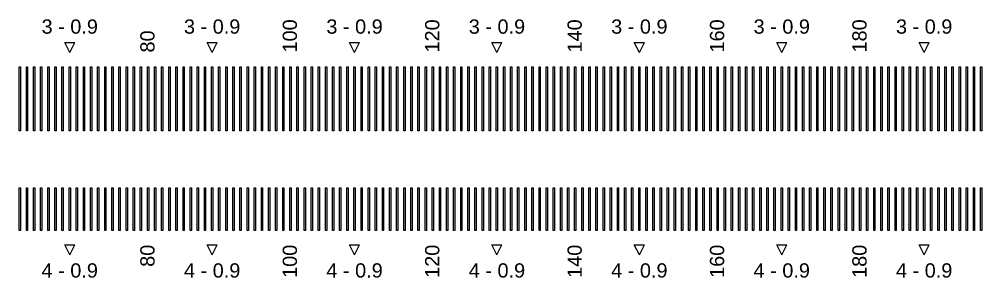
# Model space of a CAD drawing. Extents: x -24493 to 76507, y 84496 to 185496.
# Drawn here: x 26372 to 27048, y 155025 to 155207 of the extents above; entities that cross this region are included whole.
import ezdxf

# ---------------------------------------------------------------- set-up
doc = ezdxf.new("R2010")
doc.units = 13
doc.layers.add('CL - Label-1', color=120, linetype='Continuous')
doc.layers.add('CL - Label-2', color=132, linetype='Continuous')
doc.layers.add('CL - Sub-Micro', color=7, linetype='Continuous', true_color=0x47d1ff)
doc.styles.get("Standard").update_dxf_attribs({"font": 'arial.ttf'})

msp = doc.modelspace()

# ---------------------------------------------------------------- linework, layer by layer
at = {"layer": 'CL - Label-2'}
for p, q in [((26407.24, 155183.36), (26403.7, 155190.46)), ((26403.7, 155190.46), (26410.77, 155190.46)), ((26407.24, 155183.36), (26410.77, 155190.46)), ((26507.24, 155183.36), (26503.7, 155190.46)), ((26503.7, 155190.46), (26510.77, 155190.46)), ((26507.24, 155183.36), (26510.77, 155190.46)), ((26607.24, 155183.36), (26603.7, 155190.46)), ((26603.7, 155190.46), (26610.77, 155190.46)), ((26607.24, 155183.36), (26610.77, 155190.46)), ((26707.24, 155183.36), (26703.7, 155190.46)), ((26703.7, 155190.46), (26710.77, 155190.46)), ((26707.24, 155183.36), (26710.77, 155190.46)), ((26807.24, 155183.36), (26803.7, 155190.46)), ((26803.7, 155190.46), (26810.77, 155190.46)), ((26807.24, 155183.36), (26810.77, 155190.46)), ((26907.24, 155183.36), (26903.7, 155190.46)), ((26903.7, 155190.46), (26910.77, 155190.46)), ((26907.24, 155183.36), (26910.77, 155190.46)), ((27007.24, 155183.36), (27003.7, 155190.46)), ((27003.7, 155190.46), (27010.77, 155190.46)), ((27007.24, 155183.36), (27010.77, 155190.46)), ((26407.24, 155041.29), (26403.7, 155048.39)), ((26403.7, 155048.39), (26410.77, 155048.39)), ((26407.24, 155041.29), (26410.77, 155048.39)), ((26507.24, 155041.29), (26503.7, 155048.39)), ((26503.7, 155048.39), (26510.77, 155048.39)), ((26507.24, 155041.29), (26510.77, 155048.39)), ((26607.24, 155041.29), (26603.7, 155048.39)), ((26603.7, 155048.39), (26610.77, 155048.39)), ((26607.24, 155041.29), (26610.77, 155048.39)), ((26707.24, 155041.29), (26703.7, 155048.39)), ((26703.7, 155048.39), (26710.77, 155048.39)), ((26707.24, 155041.29), (26710.77, 155048.39)), ((26807.24, 155041.29), (26803.7, 155048.39)), ((26803.7, 155048.39), (26810.77, 155048.39)), ((26807.24, 155041.29), (26810.77, 155048.39)), ((26907.24, 155041.29), (26903.7, 155048.39)), ((26903.7, 155048.39), (26910.77, 155048.39)), ((26907.24, 155041.29), (26910.77, 155048.39)), ((27007.24, 155041.29), (27003.7, 155048.39)), ((27003.7, 155048.39), (27010.77, 155048.39)), ((27007.24, 155041.29), (27010.77, 155048.39))]:
    msp.add_line(p, q, dxfattribs=at)
at = {"layer": 'CL - Sub-Micro'}
for p, q in [((26371.79, 155173.36), (26372.69, 155173.36)), ((26371.79, 155128.36), (26371.79, 155173.36)), ((26372.69, 155173.36), (26372.69, 155128.36)), ((26376.79, 155173.36), (26377.69, 155173.36)), ((26376.79, 155128.36), (26376.79, 155173.36)), ((26377.69, 155173.36), (26377.69, 155128.36)), ((26381.79, 155173.36), (26382.69, 155173.36)), ((26381.79, 155128.36), (26381.79, 155173.36)), ((26382.69, 155173.36), (26382.69, 155128.36)), ((26386.79, 155173.36), (26387.69, 155173.36)), ((26386.79, 155128.36), (26386.79, 155173.36)), ((26387.69, 155173.36), (26387.69, 155128.36)), ((26391.79, 155173.36), (26392.69, 155173.36)), ((26391.79, 155128.36), (26391.79, 155173.36)), ((26392.69, 155173.36), (26392.69, 155128.36)), ((26396.79, 155173.36), (26397.69, 155173.36)), ((26396.79, 155128.36), (26396.79, 155173.36)), ((26397.69, 155173.36), (26397.69, 155128.36)), ((26401.79, 155173.36), (26402.69, 155173.36)), ((26401.79, 155128.36), (26401.79, 155173.36)), ((26402.69, 155173.36), (26402.69, 155128.36)), ((26406.79, 155173.36), (26407.69, 155173.36)), ((26406.79, 155128.36), (26406.79, 155173.36)), ((26407.69, 155173.36), (26407.69, 155128.36)), ((26411.79, 155173.36), (26412.69, 155173.36)), ((26411.79, 155128.36), (26411.79, 155173.36)), ((26412.69, 155173.36), (26412.69, 155128.36)), ((26416.79, 155173.36), (26417.69, 155173.36)), ((26416.79, 155128.36), (26416.79, 155173.36)), ((26417.69, 155173.36), (26417.69, 155128.36)), ((26421.79, 155173.36), (26422.69, 155173.36)), ((26421.79, 155128.36), (26421.79, 155173.36)), ((26422.69, 155173.36), (26422.69, 155128.36)), ((26426.79, 155173.36), (26427.69, 155173.36)), ((26426.79, 155128.36), (26426.79, 155173.36)), ((26427.69, 155173.36), (26427.69, 155128.36)), ((26431.79, 155173.36), (26432.69, 155173.36)), ((26431.79, 155128.36), (26431.79, 155173.36)), ((26432.69, 155173.36), (26432.69, 155128.36)), ((26436.79, 155173.36), (26437.69, 155173.36)), ((26436.79, 155128.36), (26436.79, 155173.36)), ((26437.69, 155173.36), (26437.69, 155128.36)), ((26441.79, 155173.36), (26442.69, 155173.36)), ((26441.79, 155128.36), (26441.79, 155173.36)), ((26442.69, 155173.36), (26442.69, 155128.36)), ((26446.79, 155173.36), (26447.69, 155173.36)), ((26446.79, 155128.36), (26446.79, 155173.36)), ((26447.69, 155173.36), (26447.69, 155128.36)), ((26451.79, 155173.36), (26452.69, 155173.36)), ((26451.79, 155128.36), (26451.79, 155173.36)), ((26452.69, 155173.36), (26452.69, 155128.36)), ((26456.79, 155173.36), (26457.69, 155173.36)), ((26456.79, 155128.36), (26456.79, 155173.36)), ((26457.69, 155173.36), (26457.69, 155128.36)), ((26461.79, 155173.36), (26462.69, 155173.36)), ((26461.79, 155128.36), (26461.79, 155173.36)), ((26462.69, 155173.36), (26462.69, 155128.36)), ((26466.79, 155173.36), (26467.69, 155173.36)), ((26466.79, 155128.36), (26466.79, 155173.36)), ((26467.69, 155173.36), (26467.69, 155128.36)), ((26471.79, 155173.36), (26472.69, 155173.36)), ((26471.79, 155128.36), (26471.79, 155173.36)), ((26472.69, 155173.36), (26472.69, 155128.36)), ((26476.79, 155173.36), (26477.69, 155173.36)), ((26476.79, 155128.36), (26476.79, 155173.36)), ((26477.69, 155173.36), (26477.69, 155128.36)), ((26481.79, 155173.36), (26482.69, 155173.36)), ((26481.79, 155128.36), (26481.79, 155173.36)), ((26482.69, 155173.36), (26482.69, 155128.36)), ((26486.79, 155173.36), (26487.69, 155173.36)), ((26486.79, 155128.36), (26486.79, 155173.36)), ((26487.69, 155173.36), (26487.69, 155128.36)), ((26491.79, 155173.36), (26492.69, 155173.36)), ((26491.79, 155128.36), (26491.79, 155173.36)), ((26492.69, 155173.36), (26492.69, 155128.36)), ((26496.79, 155173.36), (26497.69, 155173.36)), ((26496.79, 155128.36), (26496.79, 155173.36)), ((26497.69, 155173.36), (26497.69, 155128.36)), ((26501.79, 155173.36), (26502.69, 155173.36)), ((26501.79, 155128.36), (26501.79, 155173.36)), ((26502.69, 155173.36), (26502.69, 155128.36)), ((26506.79, 155173.36), (26507.69, 155173.36)), ((26506.79, 155128.36), (26506.79, 155173.36)), ((26507.69, 155173.36), (26507.69, 155128.36)), ((26511.79, 155173.36), (26512.69, 155173.36)), ((26511.79, 155128.36), (26511.79, 155173.36)), ((26512.69, 155173.36), (26512.69, 155128.36)), ((26516.79, 155173.36), (26517.69, 155173.36)), ((26516.79, 155128.36), (26516.79, 155173.36)), ((26517.69, 155173.36), (26517.69, 155128.36)), ((26521.79, 155173.36), (26522.69, 155173.36)), ((26521.79, 155128.36), (26521.79, 155173.36)), ((26522.69, 155173.36), (26522.69, 155128.36)), ((26526.79, 155173.36), (26527.69, 155173.36)), ((26526.79, 155128.36), (26526.79, 155173.36)), ((26527.69, 155173.36), (26527.69, 155128.36)), ((26531.79, 155173.36), (26532.69, 155173.36)), ((26531.79, 155128.36), (26531.79, 155173.36)), ((26532.69, 155173.36), (26532.69, 155128.36)), ((26536.79, 155173.36), (26537.69, 155173.36)), ((26536.79, 155128.36), (26536.79, 155173.36)), ((26537.69, 155173.36), (26537.69, 155128.36)), ((26541.79, 155173.36), (26542.69, 155173.36)), ((26541.79, 155128.36), (26541.79, 155173.36)), ((26542.69, 155173.36), (26542.69, 155128.36)), ((26546.79, 155173.36), (26547.69, 155173.36)), ((26546.79, 155128.36), (26546.79, 155173.36)), ((26547.69, 155173.36), (26547.69, 155128.36)), ((26551.79, 155173.36), (26552.69, 155173.36)), ((26551.79, 155128.36), (26551.79, 155173.36)), ((26552.69, 155173.36), (26552.69, 155128.36)), ((26556.79, 155173.36), (26557.69, 155173.36)), ((26556.79, 155128.36), (26556.79, 155173.36)), ((26557.69, 155173.36), (26557.69, 155128.36)), ((26561.79, 155173.36), (26562.69, 155173.36)), ((26561.79, 155128.36), (26561.79, 155173.36)), ((26562.69, 155173.36), (26562.69, 155128.36)), ((26566.79, 155173.36), (26567.69, 155173.36)), ((26566.79, 155128.36), (26566.79, 155173.36)), ((26567.69, 155173.36), (26567.69, 155128.36)), ((26571.79, 155173.36), (26572.69, 155173.36)), ((26571.79, 155128.36), (26571.79, 155173.36)), ((26572.69, 155173.36), (26572.69, 155128.36)), ((26576.79, 155173.36), (26577.69, 155173.36)), ((26576.79, 155128.36), (26576.79, 155173.36)), ((26577.69, 155173.36), (26577.69, 155128.36)), ((26581.79, 155173.36), (26582.69, 155173.36)), ((26581.79, 155128.36), (26581.79, 155173.36)), ((26582.69, 155173.36), (26582.69, 155128.36)), ((26586.79, 155173.36), (26587.69, 155173.36)), ((26586.79, 155128.36), (26586.79, 155173.36)), ((26587.69, 155173.36), (26587.69, 155128.36)), ((26591.79, 155173.36), (26592.69, 155173.36)), ((26591.79, 155128.36), (26591.79, 155173.36)), ((26592.69, 155173.36), (26592.69, 155128.36)), ((26596.79, 155173.36), (26597.69, 155173.36)), ((26596.79, 155128.36), (26596.79, 155173.36)), ((26597.69, 155173.36), (26597.69, 155128.36)), ((26601.79, 155173.36), (26602.69, 155173.36)), ((26601.79, 155128.36), (26601.79, 155173.36)), ((26602.69, 155173.36), (26602.69, 155128.36)), ((26606.79, 155173.36), (26607.69, 155173.36)), ((26606.79, 155128.36), (26606.79, 155173.36)), ((26607.69, 155173.36), (26607.69, 155128.36)), ((26611.79, 155173.36), (26612.69, 155173.36)), ((26611.79, 155128.36), (26611.79, 155173.36)), ((26612.69, 155173.36), (26612.69, 155128.36)), ((26616.79, 155173.36), (26617.69, 155173.36)), ((26616.79, 155128.36), (26616.79, 155173.36)), ((26617.69, 155173.36), (26617.69, 155128.36)), ((26621.79, 155173.36), (26622.69, 155173.36)), ((26621.79, 155128.36), (26621.79, 155173.36)), ((26622.69, 155173.36), (26622.69, 155128.36)), ((26626.79, 155173.36), (26627.69, 155173.36)), ((26626.79, 155128.36), (26626.79, 155173.36)), ((26627.69, 155173.36), (26627.69, 155128.36)), ((26631.79, 155173.36), (26632.69, 155173.36)), ((26631.79, 155128.36), (26631.79, 155173.36)), ((26632.69, 155173.36), (26632.69, 155128.36)), ((26636.79, 155173.36), (26637.69, 155173.36)), ((26636.79, 155128.36), (26636.79, 155173.36)), ((26637.69, 155173.36), (26637.69, 155128.36)), ((26641.79, 155173.36), (26642.69, 155173.36)), ((26641.79, 155128.36), (26641.79, 155173.36)), ((26642.69, 155173.36), (26642.69, 155128.36)), ((26646.79, 155173.36), (26647.69, 155173.36)), ((26646.79, 155128.36), (26646.79, 155173.36)), ((26647.69, 155173.36), (26647.69, 155128.36)), ((26651.79, 155173.36), (26652.69, 155173.36)), ((26651.79, 155128.36), (26651.79, 155173.36)), ((26652.69, 155173.36), (26652.69, 155128.36)), ((26656.79, 155173.36), (26657.69, 155173.36)), ((26656.79, 155128.36), (26656.79, 155173.36)), ((26657.69, 155173.36), (26657.69, 155128.36)), ((26661.79, 155173.36), (26662.69, 155173.36)), ((26661.79, 155128.36), (26661.79, 155173.36)), ((26662.69, 155173.36), (26662.69, 155128.36)), ((26666.79, 155173.36), (26667.69, 155173.36)), ((26666.79, 155128.36), (26666.79, 155173.36)), ((26667.69, 155173.36), (26667.69, 155128.36)), ((26671.79, 155173.36), (26672.69, 155173.36)), ((26671.79, 155128.36), (26671.79, 155173.36)), ((26672.69, 155173.36), (26672.69, 155128.36)), ((26676.79, 155173.36), (26677.69, 155173.36)), ((26676.79, 155128.36), (26676.79, 155173.36)), ((26677.69, 155173.36), (26677.69, 155128.36)), ((26681.79, 155173.36), (26682.69, 155173.36)), ((26681.79, 155128.36), (26681.79, 155173.36)), ((26682.69, 155173.36), (26682.69, 155128.36)), ((26686.79, 155173.36), (26687.69, 155173.36)), ((26686.79, 155128.36), (26686.79, 155173.36)), ((26687.69, 155173.36), (26687.69, 155128.36)), ((26691.79, 155173.36), (26692.69, 155173.36)), ((26691.79, 155128.36), (26691.79, 155173.36)), ((26692.69, 155173.36), (26692.69, 155128.36)), ((26696.79, 155173.36), (26697.69, 155173.36)), ((26696.79, 155128.36), (26696.79, 155173.36)), ((26697.69, 155173.36), (26697.69, 155128.36)), ((26701.79, 155173.36), (26702.69, 155173.36)), ((26701.79, 155128.36), (26701.79, 155173.36)), ((26702.69, 155173.36), (26702.69, 155128.36)), ((26706.79, 155173.36), (26707.69, 155173.36)), ((26706.79, 155128.36), (26706.79, 155173.36)), ((26707.69, 155173.36), (26707.69, 155128.36)), ((26711.79, 155173.36), (26712.69, 155173.36)), ((26711.79, 155128.36), (26711.79, 155173.36)), ((26712.69, 155173.36), (26712.69, 155128.36)), ((26716.79, 155173.36), (26717.69, 155173.36)), ((26716.79, 155128.36), (26716.79, 155173.36)), ((26717.69, 155173.36), (26717.69, 155128.36)), ((26721.79, 155173.36), (26722.69, 155173.36)), ((26721.79, 155128.36), (26721.79, 155173.36)), ((26722.69, 155173.36), (26722.69, 155128.36)), ((26726.79, 155173.36), (26727.69, 155173.36)), ((26726.79, 155128.36), (26726.79, 155173.36)), ((26727.69, 155173.36), (26727.69, 155128.36)), ((26731.79, 155173.36), (26732.69, 155173.36)), ((26731.79, 155128.36), (26731.79, 155173.36)), ((26732.69, 155173.36), (26732.69, 155128.36)), ((26736.79, 155173.36), (26737.69, 155173.36)), ((26736.79, 155128.36), (26736.79, 155173.36)), ((26737.69, 155173.36), (26737.69, 155128.36)), ((26741.79, 155173.36), (26742.69, 155173.36)), ((26741.79, 155128.36), (26741.79, 155173.36)), ((26742.69, 155173.36), (26742.69, 155128.36)), ((26746.79, 155173.36), (26747.69, 155173.36)), ((26746.79, 155128.36), (26746.79, 155173.36)), ((26747.69, 155173.36), (26747.69, 155128.36)), ((26751.79, 155173.36), (26752.69, 155173.36)), ((26751.79, 155128.36), (26751.79, 155173.36)), ((26752.69, 155173.36), (26752.69, 155128.36)), ((26756.79, 155173.36), (26757.69, 155173.36)), ((26756.79, 155128.36), (26756.79, 155173.36)), ((26757.69, 155173.36), (26757.69, 155128.36)), ((26761.79, 155173.36), (26762.69, 155173.36)), ((26761.79, 155128.36), (26761.79, 155173.36)), ((26762.69, 155173.36), (26762.69, 155128.36)), ((26766.79, 155173.36), (26767.69, 155173.36)), ((26766.79, 155128.36), (26766.79, 155173.36)), ((26767.69, 155173.36), (26767.69, 155128.36)), ((26771.79, 155173.36), (26772.69, 155173.36)), ((26771.79, 155128.36), (26771.79, 155173.36)), ((26772.69, 155173.36), (26772.69, 155128.36)), ((26776.79, 155173.36), (26777.69, 155173.36)), ((26776.79, 155128.36), (26776.79, 155173.36)), ((26777.69, 155173.36), (26777.69, 155128.36)), ((26781.79, 155173.36), (26782.69, 155173.36)), ((26781.79, 155128.36), (26781.79, 155173.36)), ((26782.69, 155173.36), (26782.69, 155128.36)), ((26786.79, 155173.36), (26787.69, 155173.36)), ((26786.79, 155128.36), (26786.79, 155173.36)), ((26787.69, 155173.36), (26787.69, 155128.36)), ((26791.79, 155173.36), (26792.69, 155173.36)), ((26791.79, 155128.36), (26791.79, 155173.36)), ((26792.69, 155173.36), (26792.69, 155128.36)), ((26796.79, 155173.36), (26797.69, 155173.36)), ((26796.79, 155128.36), (26796.79, 155173.36)), ((26797.69, 155173.36), (26797.69, 155128.36)), ((26801.79, 155173.36), (26802.69, 155173.36)), ((26801.79, 155128.36), (26801.79, 155173.36)), ((26802.69, 155173.36), (26802.69, 155128.36)), ((26806.79, 155173.36), (26807.69, 155173.36)), ((26806.79, 155128.36), (26806.79, 155173.36)), ((26807.69, 155173.36), (26807.69, 155128.36)), ((26811.79, 155173.36), (26812.69, 155173.36)), ((26811.79, 155128.36), (26811.79, 155173.36)), ((26812.69, 155173.36), (26812.69, 155128.36)), ((26816.79, 155173.36), (26817.69, 155173.36)), ((26816.79, 155128.36), (26816.79, 155173.36)), ((26817.69, 155173.36), (26817.69, 155128.36)), ((26821.79, 155173.36), (26822.69, 155173.36)), ((26821.79, 155128.36), (26821.79, 155173.36)), ((26822.69, 155173.36), (26822.69, 155128.36)), ((26826.79, 155173.36), (26827.69, 155173.36)), ((26826.79, 155128.36), (26826.79, 155173.36)), ((26827.69, 155173.36), (26827.69, 155128.36)), ((26831.79, 155173.36), (26832.69, 155173.36)), ((26831.79, 155128.36), (26831.79, 155173.36)), ((26832.69, 155173.36), (26832.69, 155128.36)), ((26836.79, 155173.36), (26837.69, 155173.36)), ((26836.79, 155128.36), (26836.79, 155173.36)), ((26837.69, 155173.36), (26837.69, 155128.36)), ((26841.79, 155173.36), (26842.69, 155173.36)), ((26841.79, 155128.36), (26841.79, 155173.36)), ((26842.69, 155173.36), (26842.69, 155128.36)), ((26846.79, 155173.36), (26847.69, 155173.36)), ((26846.79, 155128.36), (26846.79, 155173.36)), ((26847.69, 155173.36), (26847.69, 155128.36)), ((26851.79, 155173.36), (26852.69, 155173.36)), ((26851.79, 155128.36), (26851.79, 155173.36)), ((26852.69, 155173.36), (26852.69, 155128.36)), ((26856.79, 155173.36), (26857.69, 155173.36)), ((26856.79, 155128.36), (26856.79, 155173.36)), ((26857.69, 155173.36), (26857.69, 155128.36)), ((26861.79, 155173.36), (26862.69, 155173.36)), ((26861.79, 155128.36), (26861.79, 155173.36)), ((26862.69, 155173.36), (26862.69, 155128.36)), ((26866.79, 155173.36), (26867.69, 155173.36)), ((26866.79, 155128.36), (26866.79, 155173.36)), ((26867.69, 155173.36), (26867.69, 155128.36)), ((26871.79, 155173.36), (26872.69, 155173.36)), ((26871.79, 155128.36), (26871.79, 155173.36)), ((26872.69, 155173.36), (26872.69, 155128.36)), ((26876.79, 155173.36), (26877.69, 155173.36)), ((26876.79, 155128.36), (26876.79, 155173.36)), ((26877.69, 155173.36), (26877.69, 155128.36)), ((26881.79, 155173.36), (26882.69, 155173.36)), ((26881.79, 155128.36), (26881.79, 155173.36)), ((26882.69, 155173.36), (26882.69, 155128.36)), ((26886.79, 155173.36), (26887.69, 155173.36)), ((26886.79, 155128.36), (26886.79, 155173.36)), ((26887.69, 155173.36), (26887.69, 155128.36)), ((26891.79, 155173.36), (26892.69, 155173.36)), ((26891.79, 155128.36), (26891.79, 155173.36)), ((26892.69, 155173.36), (26892.69, 155128.36)), ((26896.79, 155173.36), (26897.69, 155173.36)), ((26896.79, 155128.36), (26896.79, 155173.36)), ((26897.69, 155173.36), (26897.69, 155128.36)), ((26901.79, 155173.36), (26902.69, 155173.36)), ((26901.79, 155128.36), (26901.79, 155173.36)), ((26902.69, 155173.36), (26902.69, 155128.36)), ((26906.79, 155173.36), (26907.69, 155173.36)), ((26906.79, 155128.36), (26906.79, 155173.36)), ((26907.69, 155173.36), (26907.69, 155128.36)), ((26911.79, 155173.36), (26912.69, 155173.36)), ((26911.79, 155128.36), (26911.79, 155173.36)), ((26912.69, 155173.36), (26912.69, 155128.36)), ((26916.79, 155173.36), (26917.69, 155173.36)), ((26916.79, 155128.36), (26916.79, 155173.36)), ((26917.69, 155173.36), (26917.69, 155128.36)), ((26921.79, 155173.36), (26922.69, 155173.36)), ((26921.79, 155128.36), (26921.79, 155173.36)), ((26922.69, 155173.36), (26922.69, 155128.36)), ((26926.79, 155173.36), (26927.69, 155173.36)), ((26926.79, 155128.36), (26926.79, 155173.36)), ((26927.69, 155173.36), (26927.69, 155128.36)), ((26931.79, 155173.36), (26932.69, 155173.36)), ((26931.79, 155128.36), (26931.79, 155173.36)), ((26932.69, 155173.36), (26932.69, 155128.36)), ((26936.79, 155173.36), (26937.69, 155173.36)), ((26936.79, 155128.36), (26936.79, 155173.36)), ((26937.69, 155173.36), (26937.69, 155128.36)), ((26941.79, 155173.36), (26942.69, 155173.36)), ((26941.79, 155128.36), (26941.79, 155173.36)), ((26942.69, 155173.36), (26942.69, 155128.36)), ((26946.79, 155173.36), (26947.69, 155173.36)), ((26946.79, 155128.36), (26946.79, 155173.36)), ((26947.69, 155173.36), (26947.69, 155128.36)), ((26951.79, 155173.36), (26952.69, 155173.36)), ((26951.79, 155128.36), (26951.79, 155173.36)), ((26952.69, 155173.36), (26952.69, 155128.36)), ((26956.79, 155173.36), (26957.69, 155173.36)), ((26956.79, 155128.36), (26956.79, 155173.36)), ((26957.69, 155173.36), (26957.69, 155128.36)), ((26961.79, 155173.36), (26962.69, 155173.36)), ((26961.79, 155128.36), (26961.79, 155173.36)), ((26962.69, 155173.36), (26962.69, 155128.36)), ((26966.79, 155173.36), (26967.69, 155173.36)), ((26966.79, 155128.36), (26966.79, 155173.36)), ((26967.69, 155173.36), (26967.69, 155128.36)), ((26971.79, 155173.36), (26972.69, 155173.36)), ((26971.79, 155128.36), (26971.79, 155173.36)), ((26972.69, 155173.36), (26972.69, 155128.36)), ((26976.79, 155173.36), (26977.69, 155173.36)), ((26976.79, 155128.36), (26976.79, 155173.36)), ((26977.69, 155173.36), (26977.69, 155128.36)), ((26981.79, 155173.36), (26982.69, 155173.36)), ((26981.79, 155128.36), (26981.79, 155173.36)), ((26982.69, 155173.36), (26982.69, 155128.36)), ((26986.79, 155173.36), (26987.69, 155173.36)), ((26986.79, 155128.36), (26986.79, 155173.36)), ((26987.69, 155173.36), (26987.69, 155128.36)), ((26991.79, 155173.36), (26992.69, 155173.36)), ((26991.79, 155128.36), (26991.79, 155173.36)), ((26992.69, 155173.36), (26992.69, 155128.36)), ((26996.79, 155173.36), (26997.69, 155173.36)), ((26996.79, 155128.36), (26996.79, 155173.36)), ((26997.69, 155173.36), (26997.69, 155128.36)), ((27001.79, 155173.36), (27002.69, 155173.36)), ((27001.79, 155128.36), (27001.79, 155173.36)), ((27002.69, 155173.36), (27002.69, 155128.36)), ((27006.79, 155173.36), (27007.69, 155173.36)), ((27006.79, 155128.36), (27006.79, 155173.36)), ((27007.69, 155173.36), (27007.69, 155128.36)), ((27011.79, 155173.36), (27012.69, 155173.36)), ((27011.79, 155128.36), (27011.79, 155173.36)), ((27012.69, 155173.36), (27012.69, 155128.36)), ((27016.79, 155173.36), (27017.69, 155173.36)), ((27016.79, 155128.36), (27016.79, 155173.36)), ((27017.69, 155173.36), (27017.69, 155128.36)), ((27021.79, 155173.36), (27022.69, 155173.36)), ((27021.79, 155128.36), (27021.79, 155173.36)), ((27022.69, 155173.36), (27022.69, 155128.36)), ((27026.79, 155173.36), (27027.69, 155173.36)), ((27026.79, 155128.36), (27026.79, 155173.36)), ((27027.69, 155173.36), (27027.69, 155128.36)), ((27031.79, 155173.36), (27032.69, 155173.36)), ((27031.79, 155128.36), (27031.79, 155173.36)), ((27032.69, 155173.36), (27032.69, 155128.36)), ((27036.79, 155173.36), (27037.69, 155173.36)), ((27036.79, 155128.36), (27036.79, 155173.36)), ((27037.69, 155173.36), (27037.69, 155128.36)), ((27041.79, 155173.36), (27042.69, 155173.36)), ((27041.79, 155128.36), (27041.79, 155173.36)), ((27042.69, 155173.36), (27042.69, 155128.36)), ((27046.79, 155173.36), (27047.69, 155173.36)), ((27046.79, 155128.36), (27046.79, 155173.36)), ((27047.69, 155173.36), (27047.69, 155128.36)), ((26372.69, 155128.36), (26371.79, 155128.36)), ((26377.69, 155128.36), (26376.79, 155128.36)), ((26382.69, 155128.36), (26381.79, 155128.36)), ((26387.69, 155128.36), (26386.79, 155128.36)), ((26392.69, 155128.36), (26391.79, 155128.36)), ((26397.69, 155128.36), (26396.79, 155128.36)), ((26402.69, 155128.36), (26401.79, 155128.36)), ((26407.69, 155128.36), (26406.79, 155128.36)), ((26412.69, 155128.36), (26411.79, 155128.36)), ((26417.69, 155128.36), (26416.79, 155128.36)), ((26422.69, 155128.36), (26421.79, 155128.36)), ((26427.69, 155128.36), (26426.79, 155128.36)), ((26432.69, 155128.36), (26431.79, 155128.36)), ((26437.69, 155128.36), (26436.79, 155128.36)), ((26442.69, 155128.36), (26441.79, 155128.36)), ((26447.69, 155128.36), (26446.79, 155128.36)), ((26452.69, 155128.36), (26451.79, 155128.36)), ((26457.69, 155128.36), (26456.79, 155128.36)), ((26462.69, 155128.36), (26461.79, 155128.36)), ((26467.69, 155128.36), (26466.79, 155128.36)), ((26472.69, 155128.36), (26471.79, 155128.36)), ((26477.69, 155128.36), (26476.79, 155128.36)), ((26482.69, 155128.36), (26481.79, 155128.36)), ((26487.69, 155128.36), (26486.79, 155128.36)), ((26492.69, 155128.36), (26491.79, 155128.36)), ((26497.69, 155128.36), (26496.79, 155128.36)), ((26502.69, 155128.36), (26501.79, 155128.36)), ((26507.69, 155128.36), (26506.79, 155128.36)), ((26512.69, 155128.36), (26511.79, 155128.36)), ((26517.69, 155128.36), (26516.79, 155128.36)), ((26522.69, 155128.36), (26521.79, 155128.36)), ((26527.69, 155128.36), (26526.79, 155128.36)), ((26532.69, 155128.36), (26531.79, 155128.36)), ((26537.69, 155128.36), (26536.79, 155128.36)), ((26542.69, 155128.36), (26541.79, 155128.36)), ((26547.69, 155128.36), (26546.79, 155128.36)), ((26552.69, 155128.36), (26551.79, 155128.36)), ((26557.69, 155128.36), (26556.79, 155128.36)), ((26562.69, 155128.36), (26561.79, 155128.36)), ((26567.69, 155128.36), (26566.79, 155128.36)), ((26572.69, 155128.36), (26571.79, 155128.36)), ((26577.69, 155128.36), (26576.79, 155128.36)), ((26582.69, 155128.36), (26581.79, 155128.36)), ((26587.69, 155128.36), (26586.79, 155128.36)), ((26592.69, 155128.36), (26591.79, 155128.36)), ((26597.69, 155128.36), (26596.79, 155128.36)), ((26602.69, 155128.36), (26601.79, 155128.36)), ((26607.69, 155128.36), (26606.79, 155128.36)), ((26612.69, 155128.36), (26611.79, 155128.36)), ((26617.69, 155128.36), (26616.79, 155128.36)), ((26622.69, 155128.36), (26621.79, 155128.36)), ((26627.69, 155128.36), (26626.79, 155128.36)), ((26632.69, 155128.36), (26631.79, 155128.36)), ((26637.69, 155128.36), (26636.79, 155128.36)), ((26642.69, 155128.36), (26641.79, 155128.36)), ((26647.69, 155128.36), (26646.79, 155128.36)), ((26652.69, 155128.36), (26651.79, 155128.36)), ((26657.69, 155128.36), (26656.79, 155128.36)), ((26662.69, 155128.36), (26661.79, 155128.36)), ((26667.69, 155128.36), (26666.79, 155128.36)), ((26672.69, 155128.36), (26671.79, 155128.36)), ((26677.69, 155128.36), (26676.79, 155128.36)), ((26682.69, 155128.36), (26681.79, 155128.36)), ((26687.69, 155128.36), (26686.79, 155128.36)), ((26692.69, 155128.36), (26691.79, 155128.36)), ((26697.69, 155128.36), (26696.79, 155128.36)), ((26702.69, 155128.36), (26701.79, 155128.36)), ((26707.69, 155128.36), (26706.79, 155128.36)), ((26712.69, 155128.36), (26711.79, 155128.36)), ((26717.69, 155128.36), (26716.79, 155128.36)), ((26722.69, 155128.36), (26721.79, 155128.36)), ((26727.69, 155128.36), (26726.79, 155128.36)), ((26732.69, 155128.36), (26731.79, 155128.36)), ((26737.69, 155128.36), (26736.79, 155128.36)), ((26742.69, 155128.36), (26741.79, 155128.36)), ((26747.69, 155128.36), (26746.79, 155128.36)), ((26752.69, 155128.36), (26751.79, 155128.36)), ((26757.69, 155128.36), (26756.79, 155128.36)), ((26762.69, 155128.36), (26761.79, 155128.36)), ((26767.69, 155128.36), (26766.79, 155128.36)), ((26772.69, 155128.36), (26771.79, 155128.36)), ((26777.69, 155128.36), (26776.79, 155128.36)), ((26782.69, 155128.36), (26781.79, 155128.36)), ((26787.69, 155128.36), (26786.79, 155128.36)), ((26792.69, 155128.36), (26791.79, 155128.36)), ((26797.69, 155128.36), (26796.79, 155128.36)), ((26802.69, 155128.36), (26801.79, 155128.36)), ((26807.69, 155128.36), (26806.79, 155128.36)), ((26812.69, 155128.36), (26811.79, 155128.36)), ((26817.69, 155128.36), (26816.79, 155128.36)), ((26822.69, 155128.36), (26821.79, 155128.36)), ((26827.69, 155128.36), (26826.79, 155128.36)), ((26832.69, 155128.36), (26831.79, 155128.36)), ((26837.69, 155128.36), (26836.79, 155128.36)), ((26842.69, 155128.36), (26841.79, 155128.36)), ((26847.69, 155128.36), (26846.79, 155128.36)), ((26852.69, 155128.36), (26851.79, 155128.36)), ((26857.69, 155128.36), (26856.79, 155128.36)), ((26862.69, 155128.36), (26861.79, 155128.36)), ((26867.69, 155128.36), (26866.79, 155128.36)), ((26872.69, 155128.36), (26871.79, 155128.36)), ((26877.69, 155128.36), (26876.79, 155128.36)), ((26882.69, 155128.36), (26881.79, 155128.36)), ((26887.69, 155128.36), (26886.79, 155128.36)), ((26892.69, 155128.36), (26891.79, 155128.36)), ((26897.69, 155128.36), (26896.79, 155128.36)), ((26902.69, 155128.36), (26901.79, 155128.36)), ((26907.69, 155128.36), (26906.79, 155128.36)), ((26912.69, 155128.36), (26911.79, 155128.36)), ((26917.69, 155128.36), (26916.79, 155128.36)), ((26922.69, 155128.36), (26921.79, 155128.36)), ((26927.69, 155128.36), (26926.79, 155128.36)), ((26932.69, 155128.36), (26931.79, 155128.36)), ((26937.69, 155128.36), (26936.79, 155128.36)), ((26942.69, 155128.36), (26941.79, 155128.36)), ((26947.69, 155128.36), (26946.79, 155128.36)), ((26952.69, 155128.36), (26951.79, 155128.36)), ((26957.69, 155128.36), (26956.79, 155128.36)), ((26962.69, 155128.36), (26961.79, 155128.36)), ((26967.69, 155128.36), (26966.79, 155128.36)), ((26972.69, 155128.36), (26971.79, 155128.36)), ((26977.69, 155128.36), (26976.79, 155128.36)), ((26982.69, 155128.36), (26981.79, 155128.36)), ((26987.69, 155128.36), (26986.79, 155128.36)), ((26992.69, 155128.36), (26991.79, 155128.36)), ((26997.69, 155128.36), (26996.79, 155128.36)), ((27002.69, 155128.36), (27001.79, 155128.36)), ((27007.69, 155128.36), (27006.79, 155128.36)), ((27012.69, 155128.36), (27011.79, 155128.36)), ((27017.69, 155128.36), (27016.79, 155128.36)), ((27022.69, 155128.36), (27021.79, 155128.36)), ((27027.69, 155128.36), (27026.79, 155128.36)), ((27032.69, 155128.36), (27031.79, 155128.36)), ((27037.69, 155128.36), (27036.79, 155128.36)), ((27042.69, 155128.36), (27041.79, 155128.36)), ((27047.69, 155128.36), (27046.79, 155128.36)), ((26371.79, 155088.36), (26372.69, 155088.36)), ((26371.79, 155058.36), (26371.79, 155088.36)), ((26372.69, 155088.36), (26372.69, 155058.36)), ((26376.79, 155088.36), (26377.69, 155088.36)), ((26376.79, 155058.36), (26376.79, 155088.36)), ((26377.69, 155088.36), (26377.69, 155058.36)), ((26381.79, 155088.36), (26382.69, 155088.36)), ((26381.79, 155058.36), (26381.79, 155088.36)), ((26382.69, 155088.36), (26382.69, 155058.36)), ((26386.79, 155088.36), (26387.69, 155088.36)), ((26386.79, 155058.36), (26386.79, 155088.36)), ((26387.69, 155088.36), (26387.69, 155058.36)), ((26391.79, 155088.36), (26392.69, 155088.36)), ((26391.79, 155058.36), (26391.79, 155088.36)), ((26392.69, 155088.36), (26392.69, 155058.36)), ((26396.79, 155088.36), (26397.69, 155088.36)), ((26396.79, 155058.36), (26396.79, 155088.36)), ((26397.69, 155088.36), (26397.69, 155058.36)), ((26401.79, 155088.36), (26402.69, 155088.36)), ((26401.79, 155058.36), (26401.79, 155088.36)), ((26402.69, 155088.36), (26402.69, 155058.36)), ((26406.79, 155088.36), (26407.69, 155088.36)), ((26406.79, 155058.36), (26406.79, 155088.36)), ((26407.69, 155088.36), (26407.69, 155058.36)), ((26411.79, 155088.36), (26412.69, 155088.36)), ((26411.79, 155058.36), (26411.79, 155088.36)), ((26412.69, 155088.36), (26412.69, 155058.36)), ((26416.79, 155088.36), (26417.69, 155088.36)), ((26416.79, 155058.36), (26416.79, 155088.36)), ((26417.69, 155088.36), (26417.69, 155058.36)), ((26421.79, 155088.36), (26422.69, 155088.36)), ((26421.79, 155058.36), (26421.79, 155088.36)), ((26422.69, 155088.36), (26422.69, 155058.36)), ((26426.79, 155088.36), (26427.69, 155088.36)), ((26426.79, 155058.36), (26426.79, 155088.36)), ((26427.69, 155088.36), (26427.69, 155058.36)), ((26431.79, 155088.36), (26432.69, 155088.36)), ((26431.79, 155058.36), (26431.79, 155088.36)), ((26432.69, 155088.36), (26432.69, 155058.36)), ((26436.79, 155088.36), (26437.69, 155088.36)), ((26436.79, 155058.36), (26436.79, 155088.36)), ((26437.69, 155088.36), (26437.69, 155058.36)), ((26441.79, 155088.36), (26442.69, 155088.36)), ((26441.79, 155058.36), (26441.79, 155088.36)), ((26442.69, 155088.36), (26442.69, 155058.36)), ((26446.79, 155088.36), (26447.69, 155088.36)), ((26446.79, 155058.36), (26446.79, 155088.36)), ((26447.69, 155088.36), (26447.69, 155058.36)), ((26451.79, 155088.36), (26452.69, 155088.36)), ((26451.79, 155058.36), (26451.79, 155088.36)), ((26452.69, 155088.36), (26452.69, 155058.36)), ((26456.79, 155088.36), (26457.69, 155088.36)), ((26456.79, 155058.36), (26456.79, 155088.36)), ((26457.69, 155088.36), (26457.69, 155058.36)), ((26461.79, 155088.36), (26462.69, 155088.36)), ((26461.79, 155058.36), (26461.79, 155088.36)), ((26462.69, 155088.36), (26462.69, 155058.36)), ((26466.79, 155088.36), (26467.69, 155088.36)), ((26466.79, 155058.36), (26466.79, 155088.36)), ((26467.69, 155088.36), (26467.69, 155058.36)), ((26471.79, 155088.36), (26472.69, 155088.36)), ((26471.79, 155058.36), (26471.79, 155088.36)), ((26472.69, 155088.36), (26472.69, 155058.36)), ((26476.79, 155088.36), (26477.69, 155088.36)), ((26476.79, 155058.36), (26476.79, 155088.36)), ((26477.69, 155088.36), (26477.69, 155058.36)), ((26481.79, 155088.36), (26482.69, 155088.36)), ((26481.79, 155058.36), (26481.79, 155088.36)), ((26482.69, 155088.36), (26482.69, 155058.36)), ((26486.79, 155088.36), (26487.69, 155088.36)), ((26486.79, 155058.36), (26486.79, 155088.36)), ((26487.69, 155088.36), (26487.69, 155058.36)), ((26491.79, 155088.36), (26492.69, 155088.36)), ((26491.79, 155058.36), (26491.79, 155088.36)), ((26492.69, 155088.36), (26492.69, 155058.36)), ((26496.79, 155088.36), (26497.69, 155088.36)), ((26496.79, 155058.36), (26496.79, 155088.36)), ((26497.69, 155088.36), (26497.69, 155058.36)), ((26501.79, 155088.36), (26502.69, 155088.36)), ((26501.79, 155058.36), (26501.79, 155088.36)), ((26502.69, 155088.36), (26502.69, 155058.36)), ((26506.79, 155088.36), (26507.69, 155088.36)), ((26506.79, 155058.36), (26506.79, 155088.36)), ((26507.69, 155088.36), (26507.69, 155058.36)), ((26511.79, 155088.36), (26512.69, 155088.36)), ((26511.79, 155058.36), (26511.79, 155088.36)), ((26512.69, 155088.36), (26512.69, 155058.36)), ((26516.79, 155088.36), (26517.69, 155088.36)), ((26516.79, 155058.36), (26516.79, 155088.36)), ((26517.69, 155088.36), (26517.69, 155058.36)), ((26521.79, 155088.36), (26522.69, 155088.36)), ((26521.79, 155058.36), (26521.79, 155088.36)), ((26522.69, 155088.36), (26522.69, 155058.36)), ((26526.79, 155088.36), (26527.69, 155088.36)), ((26526.79, 155058.36), (26526.79, 155088.36)), ((26527.69, 155088.36), (26527.69, 155058.36)), ((26531.79, 155088.36), (26532.69, 155088.36)), ((26531.79, 155058.36), (26531.79, 155088.36)), ((26532.69, 155088.36), (26532.69, 155058.36)), ((26536.79, 155088.36), (26537.69, 155088.36)), ((26536.79, 155058.36), (26536.79, 155088.36)), ((26537.69, 155088.36), (26537.69, 155058.36)), ((26541.79, 155088.36), (26542.69, 155088.36)), ((26541.79, 155058.36), (26541.79, 155088.36)), ((26542.69, 155088.36), (26542.69, 155058.36)), ((26546.79, 155088.36), (26547.69, 155088.36)), ((26546.79, 155058.36), (26546.79, 155088.36)), ((26547.69, 155088.36), (26547.69, 155058.36)), ((26551.79, 155088.36), (26552.69, 155088.36)), ((26551.79, 155058.36), (26551.79, 155088.36)), ((26552.69, 155088.36), (26552.69, 155058.36)), ((26556.79, 155088.36), (26557.69, 155088.36)), ((26556.79, 155058.36), (26556.79, 155088.36)), ((26557.69, 155088.36), (26557.69, 155058.36)), ((26561.79, 155088.36), (26562.69, 155088.36)), ((26561.79, 155058.36), (26561.79, 155088.36)), ((26562.69, 155088.36), (26562.69, 155058.36)), ((26566.79, 155088.36), (26567.69, 155088.36)), ((26566.79, 155058.36), (26566.79, 155088.36)), ((26567.69, 155088.36), (26567.69, 155058.36)), ((26571.79, 155088.36), (26572.69, 155088.36)), ((26571.79, 155058.36), (26571.79, 155088.36)), ((26572.69, 155088.36), (26572.69, 155058.36)), ((26576.79, 155088.36), (26577.69, 155088.36)), ((26576.79, 155058.36), (26576.79, 155088.36)), ((26577.69, 155088.36), (26577.69, 155058.36)), ((26581.79, 155088.36), (26582.69, 155088.36)), ((26581.79, 155058.36), (26581.79, 155088.36)), ((26582.69, 155088.36), (26582.69, 155058.36)), ((26586.79, 155088.36), (26587.69, 155088.36)), ((26586.79, 155058.36), (26586.79, 155088.36)), ((26587.69, 155088.36), (26587.69, 155058.36)), ((26591.79, 155088.36), (26592.69, 155088.36)), ((26591.79, 155058.36), (26591.79, 155088.36)), ((26592.69, 155088.36), (26592.69, 155058.36)), ((26596.79, 155088.36), (26597.69, 155088.36)), ((26596.79, 155058.36), (26596.79, 155088.36)), ((26597.69, 155088.36), (26597.69, 155058.36)), ((26601.79, 155088.36), (26602.69, 155088.36)), ((26601.79, 155058.36), (26601.79, 155088.36)), ((26602.69, 155088.36), (26602.69, 155058.36)), ((26606.79, 155088.36), (26607.69, 155088.36)), ((26606.79, 155058.36), (26606.79, 155088.36)), ((26607.69, 155088.36), (26607.69, 155058.36)), ((26611.79, 155088.36), (26612.69, 155088.36)), ((26611.79, 155058.36), (26611.79, 155088.36)), ((26612.69, 155088.36), (26612.69, 155058.36)), ((26616.79, 155088.36), (26617.69, 155088.36)), ((26616.79, 155058.36), (26616.79, 155088.36)), ((26617.69, 155088.36), (26617.69, 155058.36)), ((26621.79, 155088.36), (26622.69, 155088.36)), ((26621.79, 155058.36), (26621.79, 155088.36)), ((26622.69, 155088.36), (26622.69, 155058.36)), ((26626.79, 155088.36), (26627.69, 155088.36)), ((26626.79, 155058.36), (26626.79, 155088.36)), ((26627.69, 155088.36), (26627.69, 155058.36)), ((26631.79, 155088.36), (26632.69, 155088.36)), ((26631.79, 155058.36), (26631.79, 155088.36)), ((26632.69, 155088.36), (26632.69, 155058.36)), ((26636.79, 155088.36), (26637.69, 155088.36)), ((26636.79, 155058.36), (26636.79, 155088.36)), ((26637.69, 155088.36), (26637.69, 155058.36)), ((26641.79, 155088.36), (26642.69, 155088.36)), ((26641.79, 155058.36), (26641.79, 155088.36)), ((26642.69, 155088.36), (26642.69, 155058.36)), ((26646.79, 155088.36), (26647.69, 155088.36)), ((26646.79, 155058.36), (26646.79, 155088.36)), ((26647.69, 155088.36), (26647.69, 155058.36)), ((26651.79, 155088.36), (26652.69, 155088.36)), ((26651.79, 155058.36), (26651.79, 155088.36)), ((26652.69, 155088.36), (26652.69, 155058.36)), ((26656.79, 155088.36), (26657.69, 155088.36)), ((26656.79, 155058.36), (26656.79, 155088.36)), ((26657.69, 155088.36), (26657.69, 155058.36)), ((26661.79, 155088.36), (26662.69, 155088.36)), ((26661.79, 155058.36), (26661.79, 155088.36)), ((26662.69, 155088.36), (26662.69, 155058.36)), ((26666.79, 155088.36), (26667.69, 155088.36)), ((26666.79, 155058.36), (26666.79, 155088.36)), ((26667.69, 155088.36), (26667.69, 155058.36)), ((26671.79, 155088.36), (26672.69, 155088.36)), ((26671.79, 155058.36), (26671.79, 155088.36)), ((26672.69, 155088.36), (26672.69, 155058.36)), ((26676.79, 155088.36), (26677.69, 155088.36)), ((26676.79, 155058.36), (26676.79, 155088.36)), ((26677.69, 155088.36), (26677.69, 155058.36)), ((26681.79, 155088.36), (26682.69, 155088.36)), ((26681.79, 155058.36), (26681.79, 155088.36)), ((26682.69, 155088.36), (26682.69, 155058.36)), ((26686.79, 155088.36), (26687.69, 155088.36)), ((26686.79, 155058.36), (26686.79, 155088.36)), ((26687.69, 155088.36), (26687.69, 155058.36)), ((26691.79, 155088.36), (26692.69, 155088.36)), ((26691.79, 155058.36), (26691.79, 155088.36)), ((26692.69, 155088.36), (26692.69, 155058.36)), ((26696.79, 155088.36), (26697.69, 155088.36)), ((26696.79, 155058.36), (26696.79, 155088.36)), ((26697.69, 155088.36), (26697.69, 155058.36)), ((26701.79, 155088.36), (26702.69, 155088.36)), ((26701.79, 155058.36), (26701.79, 155088.36)), ((26702.69, 155088.36), (26702.69, 155058.36)), ((26706.79, 155088.36), (26707.69, 155088.36)), ((26706.79, 155058.36), (26706.79, 155088.36)), ((26707.69, 155088.36), (26707.69, 155058.36)), ((26711.79, 155088.36), (26712.69, 155088.36)), ((26711.79, 155058.36), (26711.79, 155088.36)), ((26712.69, 155088.36), (26712.69, 155058.36)), ((26716.79, 155088.36), (26717.69, 155088.36)), ((26716.79, 155058.36), (26716.79, 155088.36)), ((26717.69, 155088.36), (26717.69, 155058.36)), ((26721.79, 155088.36), (26722.69, 155088.36)), ((26721.79, 155058.36), (26721.79, 155088.36)), ((26722.69, 155088.36), (26722.69, 155058.36)), ((26726.79, 155088.36), (26727.69, 155088.36)), ((26726.79, 155058.36), (26726.79, 155088.36)), ((26727.69, 155088.36), (26727.69, 155058.36)), ((26731.79, 155088.36), (26732.69, 155088.36)), ((26731.79, 155058.36), (26731.79, 155088.36)), ((26732.69, 155088.36), (26732.69, 155058.36)), ((26736.79, 155088.36), (26737.69, 155088.36)), ((26736.79, 155058.36), (26736.79, 155088.36)), ((26737.69, 155088.36), (26737.69, 155058.36)), ((26741.79, 155088.36), (26742.69, 155088.36)), ((26741.79, 155058.36), (26741.79, 155088.36)), ((26742.69, 155088.36), (26742.69, 155058.36)), ((26746.79, 155088.36), (26747.69, 155088.36)), ((26746.79, 155058.36), (26746.79, 155088.36)), ((26747.69, 155088.36), (26747.69, 155058.36)), ((26751.79, 155088.36), (26752.69, 155088.36)), ((26751.79, 155058.36), (26751.79, 155088.36)), ((26752.69, 155088.36), (26752.69, 155058.36)), ((26756.79, 155088.36), (26757.69, 155088.36)), ((26756.79, 155058.36), (26756.79, 155088.36)), ((26757.69, 155088.36), (26757.69, 155058.36)), ((26761.79, 155088.36), (26762.69, 155088.36)), ((26761.79, 155058.36), (26761.79, 155088.36)), ((26762.69, 155088.36), (26762.69, 155058.36)), ((26766.79, 155088.36), (26767.69, 155088.36)), ((26766.79, 155058.36), (26766.79, 155088.36)), ((26767.69, 155088.36), (26767.69, 155058.36)), ((26771.79, 155088.36), (26772.69, 155088.36)), ((26771.79, 155058.36), (26771.79, 155088.36)), ((26772.69, 155088.36), (26772.69, 155058.36)), ((26776.79, 155088.36), (26777.69, 155088.36)), ((26776.79, 155058.36), (26776.79, 155088.36)), ((26777.69, 155088.36), (26777.69, 155058.36)), ((26781.79, 155088.36), (26782.69, 155088.36)), ((26781.79, 155058.36), (26781.79, 155088.36)), ((26782.69, 155088.36), (26782.69, 155058.36)), ((26786.79, 155088.36), (26787.69, 155088.36)), ((26786.79, 155058.36), (26786.79, 155088.36)), ((26787.69, 155088.36), (26787.69, 155058.36)), ((26791.79, 155088.36), (26792.69, 155088.36)), ((26791.79, 155058.36), (26791.79, 155088.36)), ((26792.69, 155088.36), (26792.69, 155058.36)), ((26796.79, 155088.36), (26797.69, 155088.36)), ((26796.79, 155058.36), (26796.79, 155088.36)), ((26797.69, 155088.36), (26797.69, 155058.36)), ((26801.79, 155088.36), (26802.69, 155088.36)), ((26801.79, 155058.36), (26801.79, 155088.36)), ((26802.69, 155088.36), (26802.69, 155058.36)), ((26806.79, 155088.36), (26807.69, 155088.36)), ((26806.79, 155058.36), (26806.79, 155088.36)), ((26807.69, 155088.36), (26807.69, 155058.36)), ((26811.79, 155088.36), (26812.69, 155088.36)), ((26811.79, 155058.36), (26811.79, 155088.36)), ((26812.69, 155088.36), (26812.69, 155058.36)), ((26816.79, 155088.36), (26817.69, 155088.36)), ((26816.79, 155058.36), (26816.79, 155088.36)), ((26817.69, 155088.36), (26817.69, 155058.36)), ((26821.79, 155088.36), (26822.69, 155088.36)), ((26821.79, 155058.36), (26821.79, 155088.36)), ((26822.69, 155088.36), (26822.69, 155058.36)), ((26826.79, 155088.36), (26827.69, 155088.36)), ((26826.79, 155058.36), (26826.79, 155088.36)), ((26827.69, 155088.36), (26827.69, 155058.36)), ((26831.79, 155088.36), (26832.69, 155088.36)), ((26831.79, 155058.36), (26831.79, 155088.36)), ((26832.69, 155088.36), (26832.69, 155058.36)), ((26836.79, 155088.36), (26837.69, 155088.36)), ((26836.79, 155058.36), (26836.79, 155088.36)), ((26837.69, 155088.36), (26837.69, 155058.36)), ((26841.79, 155088.36), (26842.69, 155088.36)), ((26841.79, 155058.36), (26841.79, 155088.36)), ((26842.69, 155088.36), (26842.69, 155058.36)), ((26846.79, 155088.36), (26847.69, 155088.36)), ((26846.79, 155058.36), (26846.79, 155088.36)), ((26847.69, 155088.36), (26847.69, 155058.36)), ((26851.79, 155088.36), (26852.69, 155088.36)), ((26851.79, 155058.36), (26851.79, 155088.36)), ((26852.69, 155088.36), (26852.69, 155058.36)), ((26856.79, 155088.36), (26857.69, 155088.36)), ((26856.79, 155058.36), (26856.79, 155088.36)), ((26857.69, 155088.36), (26857.69, 155058.36)), ((26861.79, 155088.36), (26862.69, 155088.36)), ((26861.79, 155058.36), (26861.79, 155088.36)), ((26862.69, 155088.36), (26862.69, 155058.36)), ((26866.79, 155088.36), (26867.69, 155088.36)), ((26866.79, 155058.36), (26866.79, 155088.36)), ((26867.69, 155088.36), (26867.69, 155058.36)), ((26871.79, 155088.36), (26872.69, 155088.36)), ((26871.79, 155058.36), (26871.79, 155088.36)), ((26872.69, 155088.36), (26872.69, 155058.36)), ((26876.79, 155088.36), (26877.69, 155088.36)), ((26876.79, 155058.36), (26876.79, 155088.36)), ((26877.69, 155088.36), (26877.69, 155058.36)), ((26881.79, 155088.36), (26882.69, 155088.36)), ((26881.79, 155058.36), (26881.79, 155088.36)), ((26882.69, 155088.36), (26882.69, 155058.36)), ((26886.79, 155088.36), (26887.69, 155088.36)), ((26886.79, 155058.36), (26886.79, 155088.36)), ((26887.69, 155088.36), (26887.69, 155058.36)), ((26891.79, 155088.36), (26892.69, 155088.36)), ((26891.79, 155058.36), (26891.79, 155088.36)), ((26892.69, 155088.36), (26892.69, 155058.36)), ((26896.79, 155088.36), (26897.69, 155088.36)), ((26896.79, 155058.36), (26896.79, 155088.36)), ((26897.69, 155088.36), (26897.69, 155058.36)), ((26901.79, 155088.36), (26902.69, 155088.36)), ((26901.79, 155058.36), (26901.79, 155088.36)), ((26902.69, 155088.36), (26902.69, 155058.36)), ((26906.79, 155088.36), (26907.69, 155088.36)), ((26906.79, 155058.36), (26906.79, 155088.36)), ((26907.69, 155088.36), (26907.69, 155058.36)), ((26911.79, 155088.36), (26912.69, 155088.36)), ((26911.79, 155058.36), (26911.79, 155088.36)), ((26912.69, 155088.36), (26912.69, 155058.36)), ((26916.79, 155088.36), (26917.69, 155088.36)), ((26916.79, 155058.36), (26916.79, 155088.36)), ((26917.69, 155088.36), (26917.69, 155058.36)), ((26921.79, 155088.36), (26922.69, 155088.36)), ((26921.79, 155058.36), (26921.79, 155088.36)), ((26922.69, 155088.36), (26922.69, 155058.36)), ((26926.79, 155088.36), (26927.69, 155088.36)), ((26926.79, 155058.36), (26926.79, 155088.36)), ((26927.69, 155088.36), (26927.69, 155058.36)), ((26931.79, 155088.36), (26932.69, 155088.36)), ((26931.79, 155058.36), (26931.79, 155088.36)), ((26932.69, 155088.36), (26932.69, 155058.36)), ((26936.79, 155088.36), (26937.69, 155088.36)), ((26936.79, 155058.36), (26936.79, 155088.36)), ((26937.69, 155088.36), (26937.69, 155058.36)), ((26941.79, 155088.36), (26942.69, 155088.36)), ((26941.79, 155058.36), (26941.79, 155088.36)), ((26942.69, 155088.36), (26942.69, 155058.36)), ((26946.79, 155088.36), (26947.69, 155088.36)), ((26946.79, 155058.36), (26946.79, 155088.36)), ((26947.69, 155088.36), (26947.69, 155058.36)), ((26951.79, 155088.36), (26952.69, 155088.36)), ((26951.79, 155058.36), (26951.79, 155088.36)), ((26952.69, 155088.36), (26952.69, 155058.36)), ((26956.79, 155088.36), (26957.69, 155088.36)), ((26956.79, 155058.36), (26956.79, 155088.36)), ((26957.69, 155088.36), (26957.69, 155058.36)), ((26961.79, 155088.36), (26962.69, 155088.36)), ((26961.79, 155058.36), (26961.79, 155088.36)), ((26962.69, 155088.36), (26962.69, 155058.36)), ((26966.79, 155088.36), (26967.69, 155088.36)), ((26966.79, 155058.36), (26966.79, 155088.36)), ((26967.69, 155088.36), (26967.69, 155058.36)), ((26971.79, 155088.36), (26972.69, 155088.36)), ((26971.79, 155058.36), (26971.79, 155088.36)), ((26972.69, 155088.36), (26972.69, 155058.36)), ((26976.79, 155088.36), (26977.69, 155088.36)), ((26976.79, 155058.36), (26976.79, 155088.36)), ((26977.69, 155088.36), (26977.69, 155058.36)), ((26981.79, 155088.36), (26982.69, 155088.36)), ((26981.79, 155058.36), (26981.79, 155088.36)), ((26982.69, 155088.36), (26982.69, 155058.36)), ((26986.79, 155088.36), (26987.69, 155088.36)), ((26986.79, 155058.36), (26986.79, 155088.36)), ((26987.69, 155088.36), (26987.69, 155058.36)), ((26991.79, 155088.36), (26992.69, 155088.36)), ((26991.79, 155058.36), (26991.79, 155088.36)), ((26992.69, 155088.36), (26992.69, 155058.36)), ((26996.79, 155088.36), (26997.69, 155088.36)), ((26996.79, 155058.36), (26996.79, 155088.36)), ((26997.69, 155088.36), (26997.69, 155058.36)), ((27001.79, 155088.36), (27002.69, 155088.36)), ((27001.79, 155058.36), (27001.79, 155088.36)), ((27002.69, 155088.36), (27002.69, 155058.36)), ((27006.79, 155088.36), (27007.69, 155088.36)), ((27006.79, 155058.36), (27006.79, 155088.36)), ((27007.69, 155088.36), (27007.69, 155058.36)), ((27011.79, 155088.36), (27012.69, 155088.36)), ((27011.79, 155058.36), (27011.79, 155088.36)), ((27012.69, 155088.36), (27012.69, 155058.36)), ((27016.79, 155088.36), (27017.69, 155088.36)), ((27016.79, 155058.36), (27016.79, 155088.36)), ((27017.69, 155088.36), (27017.69, 155058.36)), ((27021.79, 155088.36), (27022.69, 155088.36)), ((27021.79, 155058.36), (27021.79, 155088.36)), ((27022.69, 155088.36), (27022.69, 155058.36)), ((27026.79, 155088.36), (27027.69, 155088.36)), ((27026.79, 155058.36), (27026.79, 155088.36)), ((27027.69, 155088.36), (27027.69, 155058.36)), ((27031.79, 155088.36), (27032.69, 155088.36)), ((27031.79, 155058.36), (27031.79, 155088.36)), ((27032.69, 155088.36), (27032.69, 155058.36)), ((27036.79, 155088.36), (27037.69, 155088.36)), ((27036.79, 155058.36), (27036.79, 155088.36)), ((27037.69, 155088.36), (27037.69, 155058.36)), ((27041.79, 155088.36), (27042.69, 155088.36)), ((27041.79, 155058.36), (27041.79, 155088.36)), ((27042.69, 155088.36), (27042.69, 155058.36)), ((27046.79, 155088.36), (27047.69, 155088.36)), ((27046.79, 155058.36), (27046.79, 155088.36)), ((27047.69, 155088.36), (27047.69, 155058.36)), ((26372.69, 155058.36), (26371.79, 155058.36)), ((26377.69, 155058.36), (26376.79, 155058.36)), ((26382.69, 155058.36), (26381.79, 155058.36)), ((26387.69, 155058.36), (26386.79, 155058.36)), ((26392.69, 155058.36), (26391.79, 155058.36)), ((26397.69, 155058.36), (26396.79, 155058.36)), ((26402.69, 155058.36), (26401.79, 155058.36)), ((26407.69, 155058.36), (26406.79, 155058.36)), ((26412.69, 155058.36), (26411.79, 155058.36)), ((26417.69, 155058.36), (26416.79, 155058.36)), ((26422.69, 155058.36), (26421.79, 155058.36)), ((26427.69, 155058.36), (26426.79, 155058.36)), ((26432.69, 155058.36), (26431.79, 155058.36)), ((26437.69, 155058.36), (26436.79, 155058.36)), ((26442.69, 155058.36), (26441.79, 155058.36)), ((26447.69, 155058.36), (26446.79, 155058.36)), ((26452.69, 155058.36), (26451.79, 155058.36)), ((26457.69, 155058.36), (26456.79, 155058.36)), ((26462.69, 155058.36), (26461.79, 155058.36)), ((26467.69, 155058.36), (26466.79, 155058.36)), ((26472.69, 155058.36), (26471.79, 155058.36)), ((26477.69, 155058.36), (26476.79, 155058.36)), ((26482.69, 155058.36), (26481.79, 155058.36)), ((26487.69, 155058.36), (26486.79, 155058.36)), ((26492.69, 155058.36), (26491.79, 155058.36)), ((26497.69, 155058.36), (26496.79, 155058.36)), ((26502.69, 155058.36), (26501.79, 155058.36)), ((26507.69, 155058.36), (26506.79, 155058.36)), ((26512.69, 155058.36), (26511.79, 155058.36)), ((26517.69, 155058.36), (26516.79, 155058.36)), ((26522.69, 155058.36), (26521.79, 155058.36)), ((26527.69, 155058.36), (26526.79, 155058.36)), ((26532.69, 155058.36), (26531.79, 155058.36)), ((26537.69, 155058.36), (26536.79, 155058.36)), ((26542.69, 155058.36), (26541.79, 155058.36)), ((26547.69, 155058.36), (26546.79, 155058.36)), ((26552.69, 155058.36), (26551.79, 155058.36)), ((26557.69, 155058.36), (26556.79, 155058.36)), ((26562.69, 155058.36), (26561.79, 155058.36)), ((26567.69, 155058.36), (26566.79, 155058.36)), ((26572.69, 155058.36), (26571.79, 155058.36)), ((26577.69, 155058.36), (26576.79, 155058.36)), ((26582.69, 155058.36), (26581.79, 155058.36)), ((26587.69, 155058.36), (26586.79, 155058.36)), ((26592.69, 155058.36), (26591.79, 155058.36)), ((26597.69, 155058.36), (26596.79, 155058.36)), ((26602.69, 155058.36), (26601.79, 155058.36)), ((26607.69, 155058.36), (26606.79, 155058.36)), ((26612.69, 155058.36), (26611.79, 155058.36)), ((26617.69, 155058.36), (26616.79, 155058.36)), ((26622.69, 155058.36), (26621.79, 155058.36)), ((26627.69, 155058.36), (26626.79, 155058.36)), ((26632.69, 155058.36), (26631.79, 155058.36)), ((26637.69, 155058.36), (26636.79, 155058.36)), ((26642.69, 155058.36), (26641.79, 155058.36)), ((26647.69, 155058.36), (26646.79, 155058.36)), ((26652.69, 155058.36), (26651.79, 155058.36)), ((26657.69, 155058.36), (26656.79, 155058.36)), ((26662.69, 155058.36), (26661.79, 155058.36)), ((26667.69, 155058.36), (26666.79, 155058.36)), ((26672.69, 155058.36), (26671.79, 155058.36)), ((26677.69, 155058.36), (26676.79, 155058.36)), ((26682.69, 155058.36), (26681.79, 155058.36)), ((26687.69, 155058.36), (26686.79, 155058.36)), ((26692.69, 155058.36), (26691.79, 155058.36)), ((26697.69, 155058.36), (26696.79, 155058.36)), ((26702.69, 155058.36), (26701.79, 155058.36)), ((26707.69, 155058.36), (26706.79, 155058.36)), ((26712.69, 155058.36), (26711.79, 155058.36)), ((26717.69, 155058.36), (26716.79, 155058.36)), ((26722.69, 155058.36), (26721.79, 155058.36)), ((26727.69, 155058.36), (26726.79, 155058.36)), ((26732.69, 155058.36), (26731.79, 155058.36)), ((26737.69, 155058.36), (26736.79, 155058.36)), ((26742.69, 155058.36), (26741.79, 155058.36)), ((26747.69, 155058.36), (26746.79, 155058.36)), ((26752.69, 155058.36), (26751.79, 155058.36)), ((26757.69, 155058.36), (26756.79, 155058.36)), ((26762.69, 155058.36), (26761.79, 155058.36)), ((26767.69, 155058.36), (26766.79, 155058.36)), ((26772.69, 155058.36), (26771.79, 155058.36)), ((26777.69, 155058.36), (26776.79, 155058.36)), ((26782.69, 155058.36), (26781.79, 155058.36)), ((26787.69, 155058.36), (26786.79, 155058.36)), ((26792.69, 155058.36), (26791.79, 155058.36)), ((26797.69, 155058.36), (26796.79, 155058.36)), ((26802.69, 155058.36), (26801.79, 155058.36)), ((26807.69, 155058.36), (26806.79, 155058.36)), ((26812.69, 155058.36), (26811.79, 155058.36)), ((26817.69, 155058.36), (26816.79, 155058.36)), ((26822.69, 155058.36), (26821.79, 155058.36)), ((26827.69, 155058.36), (26826.79, 155058.36)), ((26832.69, 155058.36), (26831.79, 155058.36)), ((26837.69, 155058.36), (26836.79, 155058.36)), ((26842.69, 155058.36), (26841.79, 155058.36)), ((26847.69, 155058.36), (26846.79, 155058.36)), ((26852.69, 155058.36), (26851.79, 155058.36)), ((26857.69, 155058.36), (26856.79, 155058.36)), ((26862.69, 155058.36), (26861.79, 155058.36)), ((26867.69, 155058.36), (26866.79, 155058.36)), ((26872.69, 155058.36), (26871.79, 155058.36)), ((26877.69, 155058.36), (26876.79, 155058.36)), ((26882.69, 155058.36), (26881.79, 155058.36)), ((26887.69, 155058.36), (26886.79, 155058.36)), ((26892.69, 155058.36), (26891.79, 155058.36)), ((26897.69, 155058.36), (26896.79, 155058.36)), ((26902.69, 155058.36), (26901.79, 155058.36)), ((26907.69, 155058.36), (26906.79, 155058.36)), ((26912.69, 155058.36), (26911.79, 155058.36)), ((26917.69, 155058.36), (26916.79, 155058.36)), ((26922.69, 155058.36), (26921.79, 155058.36)), ((26927.69, 155058.36), (26926.79, 155058.36)), ((26932.69, 155058.36), (26931.79, 155058.36)), ((26937.69, 155058.36), (26936.79, 155058.36)), ((26942.69, 155058.36), (26941.79, 155058.36)), ((26947.69, 155058.36), (26946.79, 155058.36)), ((26952.69, 155058.36), (26951.79, 155058.36)), ((26957.69, 155058.36), (26956.79, 155058.36)), ((26962.69, 155058.36), (26961.79, 155058.36)), ((26967.69, 155058.36), (26966.79, 155058.36)), ((26972.69, 155058.36), (26971.79, 155058.36)), ((26977.69, 155058.36), (26976.79, 155058.36)), ((26982.69, 155058.36), (26981.79, 155058.36)), ((26987.69, 155058.36), (26986.79, 155058.36)), ((26992.69, 155058.36), (26991.79, 155058.36)), ((26997.69, 155058.36), (26996.79, 155058.36)), ((27002.69, 155058.36), (27001.79, 155058.36)), ((27007.69, 155058.36), (27006.79, 155058.36)), ((27012.69, 155058.36), (27011.79, 155058.36)), ((27017.69, 155058.36), (27016.79, 155058.36)), ((27022.69, 155058.36), (27021.79, 155058.36)), ((27027.69, 155058.36), (27026.79, 155058.36)), ((27032.69, 155058.36), (27031.79, 155058.36)), ((27037.69, 155058.36), (27036.79, 155058.36)), ((27042.69, 155058.36), (27041.79, 155058.36)), ((27047.69, 155058.36), (27046.79, 155058.36))]:
    msp.add_line(p, q, dxfattribs=at)

# ---------------------------------------------------------------- texts
at = {"layer": 'CL - Label-1', "char_height": 10, "rotation": 90}
for s, insert, attachment_point in [('100', (26556.79, 155183.36), 1), ('120', (26656.79, 155183.36), 1), ('140', (26756.79, 155183.36), 1), ('160', (26856.79, 155183.36), 1), ('180', (26956.79, 155183.36), 1), ('80', (26456.79, 155183.36), 1), ('80', (26456.79, 155048.36), 3), ('100', (26556.79, 155048.36), 3), ('120', (26656.79, 155048.36), 3), ('140', (26756.79, 155048.36), 3), ('160', (26856.79, 155048.36), 3), ('180', (26956.79, 155048.36), 3)]:
    msp.add_mtext_dynamic_manual_height_columns(s, width=21.565, gutter_width=12.5, heights=[8.55], dxfattribs=dict(at, insert=insert, attachment_point=attachment_point))
at = {"layer": 'CL - Label-2', "char_height": 10}
for s, insert, attachment_point in [('3 - 0.9', (26407.24, 155196.44), 8), ('3 - 0.9', (26507.24, 155196.44), 8), ('3 - 0.9', (26607.24, 155196.44), 8), ('3 - 0.9', (26707.24, 155196.44), 8), ('3 - 0.9', (26807.24, 155196.44), 8), ('3 - 0.9', (26907.24, 155196.44), 8), ('3 - 0.9', (27007.24, 155196.44), 8), ('4 - 0.9', (26407.24, 155035.29), 2), ('4 - 0.9', (26507.24, 155035.29), 2), ('4 - 0.9', (26607.24, 155035.29), 2), ('4 - 0.9', (26707.24, 155035.29), 2), ('4 - 0.9', (26807.24, 155035.29), 2), ('4 - 0.9', (26907.24, 155035.29), 2), ('4 - 0.9', (27007.24, 155035.29), 2)]:
    msp.add_mtext_dynamic_manual_height_columns(s, width=52.3045, gutter_width=12.5, heights=[18.11], dxfattribs=dict(at, insert=insert, attachment_point=attachment_point))

doc.saveas('drawing.dxf')
